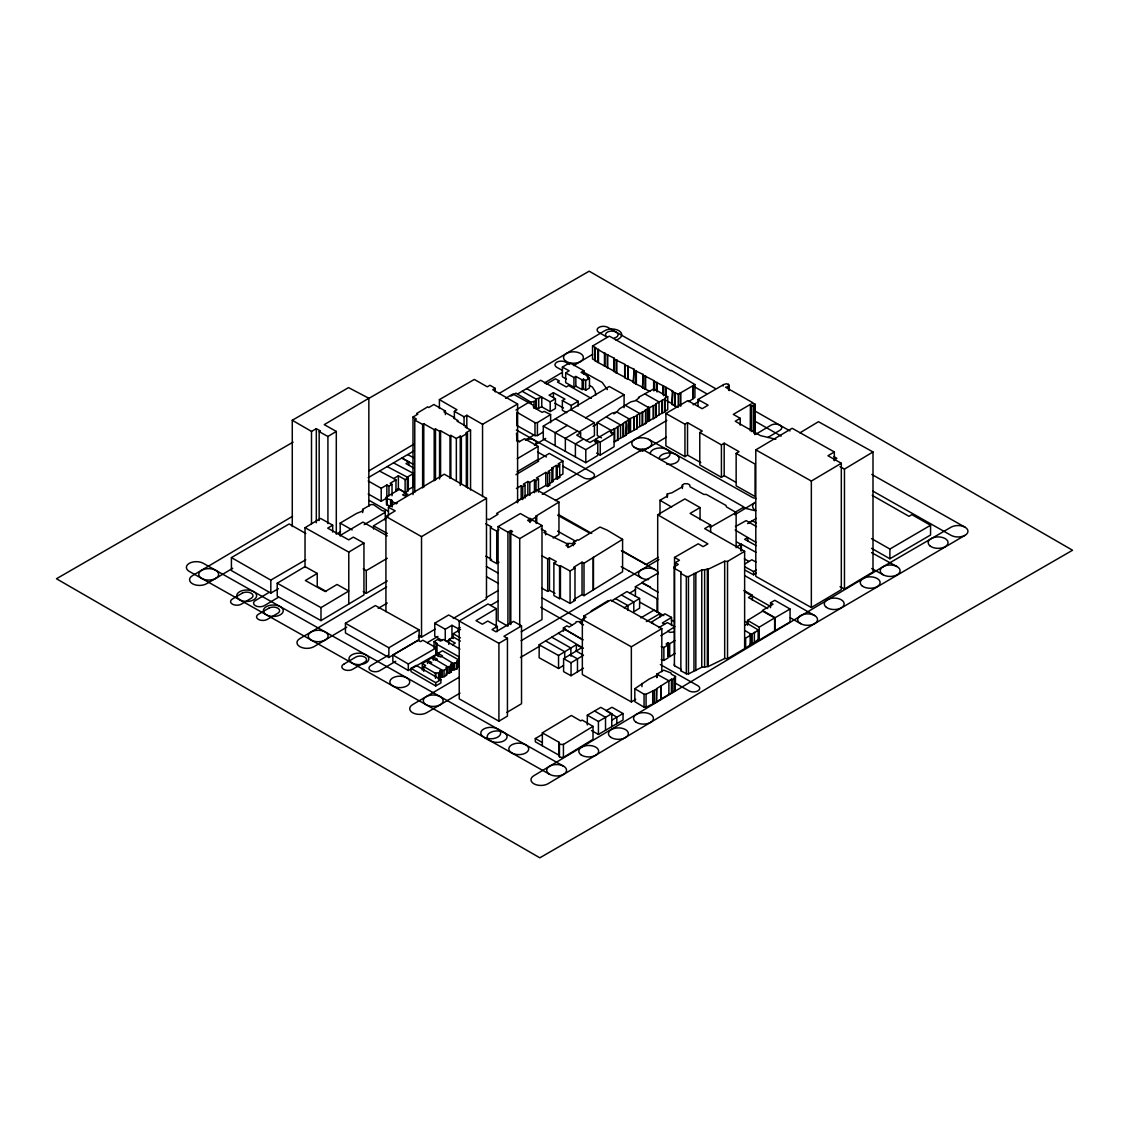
<?xml version="1.0" encoding="UTF-8"?>
<svg xmlns="http://www.w3.org/2000/svg" width="1129" height="1129" viewBox="0 0 1129 1129"><rect width="100%" height="100%" fill="white"/><g stroke="black" fill="none" stroke-linecap="round" stroke-linejoin="round"><path stroke-width="1.5" d="M657.699 514.753L707.911 543.868L703.099 546.634L698.202 543.797L674.535 557.401L679.446 560.252L675.241 562.679L678.275 564.444L674.323 566.702L674.422 568.437L680.886 571.951L680.858 573.433L686.319 576.524L688.464 576.623L701.758 570.004L708.165 569.256L708.165 666.547L724.677 658.517L727.528 658.701L744.632 648.625L744.632 551.347L704.679 528.612L710.635 525.112L690.073 513.413L700.051 507.57L684.866 498.919L657.699 514.753L657.699 612.045L663.781 615.573M708.165 666.547L701.758 667.281L688.464 673.914L686.319 673.815L680.858 670.711L680.886 669.229L674.422 665.715L674.323 663.993M744.914 625.24L747.61 623.617L758.138 629.897L754.341 632.988L750.164 634.357L750.164 644.08L752.168 643.939L758.138 639.621L759.252 640.129L774.635 630.871L774.635 617.902L762.682 611.128L747.61 620.385L747.61 625.24M362.663 512.622L362.663 509.391L370.919 504.607L373.487 504.621L382.025 510.548L385.271 511.324L385.257 512.312L364.201 524.632M456.977 662.384L451.092 664.064L451.332 665.715L445.997 667.564L446.548 668.707L444.078 670.259L440.07 670.88L440.451 678.769L440.07 677.358L444.078 676.737L446.548 675.198L445.997 674.041L451.332 672.192L451.092 670.541L456.977 668.862L457.174 660.832L458.755 659.929L442.469 650.727L438.108 653.324L438.108 656.57M456.977 668.862L457.174 660.832M740.215 425.139L740.215 418.309L733.3 414.385L750.404 404.38L751.716 406.003L755.061 404.888L754.807 403.942L751.914 403.392L752.958 402.799L725.552 387.247L728.741 386.555L728.53 384.368L726.526 383.761L723.153 384.664L723.223 385.935L722.306 385.37L697.99 399.483L697.99 406.313M530.912 403.392L531.082 402.319L515.911 393.132L510.985 396.053M656.697 674.323L657.868 675.001L649.189 679.037L634.808 688.704L634.808 701.673L644.066 707.191L646.07 707.206L656.471 702.196L656.626 688.648L671.43 679.235L672.997 679.333L675.495 676.469L671.275 674.126L671.021 672.969L663.697 670.146L656.697 674.323L656.697 677.569M656.471 702.196L656.626 688.648M657.699 599.076L635.415 586.685L641.794 582.959L650.516 587.32L641.949 582.381L657.007 573.786M657.699 612.045L639.734 602.166M542.343 732.834L559.053 742.289C558.178 744.844 563.569 745.069 564.867 743.574L593.007 726.37L582.183 720.09L580.743 720.909L571.33 715.461L542.343 732.834L542.343 745.803L559.053 755.259C558.178 757.827 563.569 758.039 564.867 756.543L593.007 739.34L593.007 726.37M656.626 701.617L675.17 690.75L675.495 676.469M624.718 377.636L624.718 364.667L624.718 377.636L627.795 379.316L627.795 366.346L633.99 369.211L633.411 382.491L633.99 369.211M627.795 379.316L628.091 366.022M435.427 678.162L435.427 673.307L440.451 672.277M604.467 353.292L595.209 347.944L595.209 360.913L614.035 371.131L614.035 358.161L604.467 353.292L604.467 366.262M692.74 385.793L692.74 398.763L694.914 397.535L694.914 384.566L678.247 394.219L678.247 407.188L672.037 404.507L672.63 391.043L663.485 385.935L663.485 395.658M672.037 404.507L672.63 391.043M449.991 478.371L449.991 436.048L450.852 435.385L456.342 438.489L460.251 436.133L461.38 436.796L461.38 484.426M397.239 503.167L396.35 503.83L391.297 500.98L391.297 505.848M414.766 492.385L414.766 420.087L416.361 419.028L413.002 417.024L417.772 414.174L416.657 413.51L427.665 406.849L428.794 407.527L433.861 404.521L445.39 411.055L445.39 414.583M674.902 640.538L669.68 643.728L667.846 642.81L666.11 643.939L668.072 644.941L668.072 657.911L663.866 660.437L661.185 659.661M458.289 631.972L458.289 628.726L460.18 627.512M682.382 488.532L682.382 485.004L684.414 483.706L687.547 483.734L689.664 484.821L690.045 486.726L703.804 494.417L706.373 494.446L726.046 505.482L726.441 506.893L736.136 512.495L736.136 547.734M531.082 402.319L536.402 400.47L536.021 399.073L522.148 391.269L517.449 394.049M522.727 486.613L521.175 485.696L521.175 498.665L522.727 499.582L522.727 486.613L525.056 485.145L523.362 484.158L527.85 481.476L529.826 482.478L534.454 479.726L536.021 480.474L538.477 479.091L538.477 492.075M549.287 483.706L552.885 481.575L551.898 480.996L551.898 468.027L556.244 465.43L556.244 478.4L557.218 478.978L557.218 466.009L559.688 464.471L558.418 463.723L562.919 461.041L549.287 453.421L537.418 460.392L538.66 461.154L515.925 474.702M557.218 478.978L559.688 477.44L559.688 464.471M454.366 418.422L454.366 411.379L456.977 409.756L439.407 399.624L439.407 408.444M744.999 630.603L751.025 634.188L751.011 644.588L745.648 647.905L745.648 638.181L751.011 634.851L750.164 634.357M566.448 379.048L562.397 376.832L562.397 367.108L569.651 362.734L583.834 370.679L581.082 372.387L588.11 376.239L588.11 379.485M697.99 399.483L708.123 405.17L702.182 408.712L687.801 400.64L665.898 413.468L665.898 445.899L684.95 456.638L684.95 424.208L687.533 422.683L702.28 431.038L699.782 432.534L699.782 464.965L721.417 477.327L721.417 444.897L724.183 443.189L739.029 451.656L736.15 453.406L736.15 485.837L755.061 496.506L755.061 464.075L736.15 453.406M721.417 477.327L724.183 475.619L724.183 443.189M434.072 648.131L434.072 641.639L437.544 639.536L440.493 641.117L443.245 639.423L452.517 644.772L455.283 643.064L448.806 639.55L448.806 644.419M611.593 600.953L626.962 591.568L639.607 598.441L639.607 608.178L633.792 611.749L633.792 602.011L639.607 598.441M535.88 522.995L535.88 516.165L536.712 516.616L532.098 519.439L529.938 518.267L529.995 522.473M541.186 528.979L545.632 531.406L543.868 532.479L567.986 544.178L565.939 545.434L569.129 547.17L575.338 543.359L573.391 542.287L573.391 545.702M653.522 623.575L651.137 622.319L664.925 613.795L671.515 617.394L662.384 622.996L664.501 624.252L667.394 622.629L674.846 626.722L667.733 631.196L669.977 632.367L673.561 631.986M616.829 723.675L616.829 717.183L606.146 710.663L611.96 707.262L623.039 713.542L623.039 720.02L598.426 734.457L591.483 730.534M535.88 516.165L558.954 502.08L536.783 489.972L496.619 513.455L498.03 514.231L489.083 519.707L487.883 519.058M553.182 538.025L558.954 534.497L558.954 502.08M573.391 542.287L577.554 539.747L578.443 540.226L600.007 527.06L607.021 530.08L622.587 539.352L622.587 571.782L584.003 595.675L582.042 594.602L573.659 599.725L574.986 600.43L574.986 568L573.659 567.294L582.042 562.186L584.003 563.244L622.587 539.352M541.61 588.082L547.678 591.398L547.678 558.968L549.47 557.881L556.357 561.635L553.873 563.131L553.873 595.562L559.575 598.68L560.436 598.144L560.436 565.714L570.089 570.992L574.986 568M559.575 598.68L559.575 566.25L560.436 565.714M547.678 591.398L549.47 590.312L549.47 557.881M560.436 598.144L570.089 603.422L574.986 600.43M745.112 563.865L751.801 559.772L755.978 562.059M745.225 570.272L753.593 574.816L753.593 571.584L756.261 569.947M753.593 574.816L756.261 573.179M405.113 479.627L398.368 475.789L398.368 488.758L405.113 492.597L405.113 479.627L408.303 477.68L387.176 466.573M405.113 492.597L408.303 490.649L408.303 477.68M543.289 431.998L537.418 435.568L534.991 435.639L517.026 425.591L516.884 412.212L534.991 422.669L537.418 422.599L550.627 414.569L550.627 422.683M485.738 523.743L491.609 526.947L490.395 527.695L490.395 560.111L496.732 563.569L496.732 531.138L498.947 529.797M496.732 563.569L498.947 562.228M755.287 502.363L734.852 514.725M591.201 610.944L608.164 600.642M563.484 665.461L558.545 668.467L539.154 657.755L539.154 644.786L565.248 629.036L563.427 627.95L566.899 625.847L569.143 627.018L575.832 622.799L576.143 621.656L580.842 621.599L580.659 623.321L583.51 624.887M756.303 518.409L747.61 523.588M558.545 668.467L558.545 655.497L576.369 644.701L581.717 647.721L563.597 658.673L563.597 671.642L571.048 675.735L583.481 668.227M667.846 642.81L667.846 655.78L669.68 656.697L674.902 653.522M650.699 722.32L548.087 783.695A9.935 5.73 0 0 1 534.045 783.879A9.935 5.73 0 0 1 533.735 775.778L883.033 566.73M588.11 376.239L587.094 376.804L589.479 378.229L589.479 387.953L585.711 390.225L583.467 388.884L582.169 389.618L575.846 386.189L573.955 387.233L565.671 382.632L565.671 372.909L569.143 370.792L562.397 367.108M385.92 611.706L385.92 516.475L395.206 510.844L388.447 507.302L388.447 516.122M373.53 529.078L373.53 525.832L386.019 518.239M601.489 437.883L597.269 435.498L597.269 422.514L611.735 413.285L616.801 411.958L619.567 408.74L630.801 401.882L635.472 400.71L639.127 397.789L638.407 397.394L653.804 388.856L667.719 396.716L667.719 409.686L664.727 411.464L664.727 398.495L664.727 411.464M596.549 453.039L600.233 455.114L600.233 442.145L614.063 433.762L609.279 431.109L595.322 439.379L595.322 442.61M600.233 455.114L614.063 446.731L614.204 428.794L617.662 427.341L617.662 440.31L617.662 427.341M490.395 560.111L491.609 559.377M433.31 660.225L433.31 656.993L436.796 654.862L440.592 656.965L442.469 655.921L438.108 653.324M571.203 410.349L571.203 405.48L578.175 401.261L540.65 380.261L522.148 391.269M427.524 663.471L427.524 660.225L431.433 657.868L435.653 660.211L437.389 659.237L433.31 656.993M571.048 675.735L571.048 662.765L583.481 655.257L576.199 651.052M327.918 523.602L327.918 436.486L336.301 431.433L324.249 424.631L368.844 398.269L368.844 506.286M515.967 410.053L528.485 402.531L533.198 405.184L533.551 407.259L542.132 412.353L544.15 411.379L550.627 414.569M555.426 418.817L580.631 432.802L576.707 435.159L589.959 442.497L593.713 440.239L597.777 442.497L597.777 455.467L585.796 462.678L543.289 439.096L543.289 426.127L609.251 386.471L624.083 394.713L624.083 407.682M567.266 425.393L555.129 432.689L555.129 445.659M545.716 438.419L534.398 445.179A6.294 3.627 0 0 0 534.271 440.042A6.294 3.627 0 0 0 525.38 440.127L533.65 435.201M570.822 409.573L585.669 417.801L624.083 394.713M593.05 426.325L597.481 423.671M613.739 413.891L616.702 412.113M585.796 462.678L585.796 449.695L597.777 442.497M799.911 432.859L818.454 421.71L872.999 451.953L872.999 571.937L844.464 589.098L840.032 586.628M834.006 460.011L836.857 458.289L833.809 456.61M844.464 589.098L844.464 469.114L872.999 451.953M747.61 620.385L759.252 627.159L774.635 617.902M814.771 623.547L650.657 722.348M466.333 487.234L466.333 432.562L470.553 430.05L465.204 427.044L466.362 426.381L457.09 421.202L458.106 420.623L453.745 418.21L454.62 417.716L443.937 411.859L445.39 411.055M585.711 390.225L585.711 380.487L589.479 378.229M577.498 431.066L565.347 438.362L565.347 451.332M579.022 431.913L594.418 422.669L585.669 417.801M583.622 438.983L575.395 443.923L575.395 456.892M586.022 440.677L594.418 435.639L594.418 422.669M755.894 434.228L770.909 425.224A6.294 3.627 0 0 1 779.8 425.125A6.294 3.627 0 0 1 779.956 430.262L767.805 437.544M658.743 627.696L664.501 624.252M661.185 646.691L663.866 647.467L668.072 644.941M305.028 567.464L305.028 527.695L320.551 518.423L332.674 525.183L332.674 532.098M332.674 525.183L327.706 528.146L348.72 539.874L353.321 537.136L363.947 543.063L363.947 594.941L320.989 620.611L277.226 596.183L277.226 583.213L305.028 566.603L317.235 573.419L317.235 586.403L326.366 591.497M348.776 604.001L348.776 552.109L363.947 543.063M317.235 573.419L305.366 580.518L325.152 591.568L337.035 584.469L348.776 591.031L320.989 607.642L320.989 620.611M637.095 415.641L637.095 428.625L637.095 415.641L628.472 419.24L628.472 432.209L629.22 432.619L629.22 419.649L628.472 419.24M628.472 432.209L629.601 431.546L629.601 418.577M524.858 496.224L527.85 494.446L527.85 481.476M311.054 632L386.584 586.953M346.702 627.216L313.989 646.649A9.935 5.73 0 0 1 299.961 646.734A9.935 5.73 0 0 1 299.806 638.619L311.096 631.972M378.229 608.404L387.261 603.027M422.288 670.118L422.288 663.64L426.353 661.199L442.328 670.287L442.328 676.779M583.862 619.468L583.862 616.025L610.662 600.035L661.82 628.627L661.82 671.699M583.862 616.025L586.007 617.224L582.338 619.412L582.338 674.535L631.351 701.928L631.351 646.804L661.82 628.627M660.761 635.683L668.015 631.365M631.351 701.928L635.712 699.331M292.51 516.306L192.452 575.663A9.935 5.73 0 0 0 192.48 583.764A9.935 5.73 0 0 0 206.522 583.749L215.738 578.415M369.183 470.737L414.188 443.979M498.962 393.569L604.707 330.712A9.935 5.73 0 0 1 618.748 330.614A9.935 5.73 0 0 1 618.904 338.728L616.166 340.337M215.837 578.358L232.729 568.296M544.517 382.943L562.411 372.302M592.626 354.337L573.8 365.542M268.956 592.485L255.323 600.6A6.294 3.627 0 0 0 255.45 605.737A6.294 3.627 0 0 0 264.341 605.666L277.974 597.551M647.75 407.724L648.554 408.176L648.554 421.145L647.75 420.694L647.75 407.724L648.667 407.174L649.514 407.668L649.514 420.637L648.667 420.143L648.667 407.174M551.898 468.027L552.885 468.606L548.087 471.442L549.64 472.359L549.64 485.329L547.621 486.472L547.621 473.503L545.787 472.416L536.374 478.004L538.477 479.091M647.75 420.694L648.667 420.143M559.913 475.803L562.919 474.011L562.919 461.041M551.898 480.996L556.244 478.4M537.714 490.184L545.787 485.385L545.787 472.416M834.331 451.953L827.952 455.749L841.317 463.257L841.317 589.719L811.342 607.529L755.795 576.354L755.795 449.878L792.135 428.286L834.331 451.953L834.331 460.745M448.806 639.55L453.166 636.954L460.434 641.117M811.342 607.529L811.342 481.053L841.317 463.257M368.167 477.694L379.527 471.061L393.725 478.541L398.368 475.789M396.053 490.127L398.368 488.758M388.447 507.302L444.29 474.194L486.486 498.355L486.486 598.878L453.251 618.466M665.221 398.777L655.766 403.872L656.372 417.18L655.766 403.872M617.055 439.971L623.476 436.57L623.476 423.601C630.815 412.805 623.18 456.582 626.299 421.936M516.405 488.532L521.175 485.696M655.766 416.841L661.975 413.186L661.975 400.202M623.476 436.57L626.299 434.905M661.975 413.186L665.221 411.746M516.405 501.502L521.175 498.665M542.301 494.304L666.844 420.397M693.121 404.803L698.809 401.43M666.336 437.135L642.33 451.332M442.258 640.524L434.736 636.206L434.736 623.236L448.665 614.98L460.195 621.26M445.263 640.623L445.263 629.276L451.953 625.311L458.289 628.726M496.294 608.616L476.015 620.654L482.379 624.224L487.756 621.035L497.324 626.426L492.018 629.573L495.984 631.803L513.526 621.402L521.527 625.903L503.957 636.319L507.443 638.294L507.443 716.111L498.919 721.177L459.221 698.865L459.221 621.035L488.01 603.959L496.294 608.616L496.294 627.639M446.604 641.455L450.626 639.07M498.919 721.177L498.919 643.347L507.443 638.294M624.21 607.839L633.792 602.011L621.458 594.983M506.879 712.413L521.527 703.734L521.527 625.903M611.763 720.189L623.039 713.542M814.729 623.575L964.801 535.456M505.594 398.325L512.947 393.979L528.485 402.531M368.209 493.952L381.207 501.276L381.207 488.307L386.852 484.976L388.969 486.077L392.017 484.369L392.017 495.716M381.207 501.276L386.852 497.945L386.852 484.976M337.627 533.452L340.605 531.703M517.195 458.755L538.067 446.407L524.59 438.701L519.665 441.467L518.112 440.55M517.195 471.724L538.067 459.376L538.067 446.407M636.488 415.303L645.647 410.533L645.647 423.516L645.647 410.533M645.082 410.222L648.554 408.176M664.727 398.495L667.719 396.716M617.055 426.988L623.476 423.601M649.514 407.668L656.372 404.21M611.339 433.719L611.339 430.474L614.204 428.794M636.488 428.286L645.647 423.516M645.082 423.192L648.554 421.145M629.601 431.546L630.532 432.068L637.095 428.625M649.514 420.637L653.169 418.478L653.169 405.509M345.446 623.25L375.378 605.553L419.127 629.883L419.127 639.607L388.87 657.487L345.446 632.974L345.446 623.25L388.87 647.764L419.127 629.883M658.87 559.518L521.146 640.693M379.527 471.061L413.539 451.148M595.787 360.588L592.542 358.994L592.542 346.024L609.364 336.132L670.612 370.764L671.332 370.354L694.914 384.566M340.182 536.077L340.182 523.108L356.552 513.455L362.748 510.957L362.663 509.391M550.19 401.825L541.765 397.14L536.021 399.073L536.021 408.797L541.765 406.877L550.19 411.563L550.19 401.825L555.426 398.749L549.089 395.15L553.436 392.723L564.966 399.087L562.355 400.541L562.355 410.264L566.772 412.734M550.19 411.563L555.426 408.486L555.426 398.749M418.563 635.486L421.526 637.165L421.526 536.628L486.486 498.355M625.805 421.653L629.22 419.649M625.805 434.637L629.22 432.619M653.169 418.478L656.372 417.18M614.204 441.764L617.662 440.31M388.249 655.286L370.792 665.574A6.294 3.627 0 0 0 370.876 670.711A6.294 3.627 0 0 0 379.767 670.654L395.729 661.255M418.379 637.532L421.399 635.754M486.19 597.58L498.256 590.481M421.526 637.165L435.131 629.149M427.369 642.613L437.925 636.403M490.663 605.327L498.199 600.896M459.221 677.188L412.565 704.651A9.935 5.73 0 0 0 412.649 712.752A9.935 5.73 0 0 0 426.691 712.709L460.053 693.093M520.427 657.501L539.775 646.098M579.614 622.615L583.622 620.258M629.615 593.148L635.641 589.592M708.165 569.256L724.677 561.226L727.528 561.423L744.632 551.347M542.343 745.803L535.315 741.781L535.315 738.549L542.597 734.259M461.38 436.796L467.462 433.226L466.333 432.562M393.725 478.541L395.969 479.881L390.168 483.283L392.017 484.369M408.303 490.649L407.315 490.071L413.793 486.571M340.45 535.301L362.988 522.078L387.233 535.88M363.256 591.582L366.276 593.289L366.276 570.597L387.303 558.262M688.45 401.599L693.008 398.918L693.008 385.949M366.276 593.289L387.303 580.955M509.955 623.617L509.955 533.057L512.594 531.519L510.802 530.503L507.923 532.196L507.923 626.242L498.087 620.654L498.087 526.622L520.384 513.54L529.995 519.001L527.638 520.37L529.868 521.64L532.479 520.116L541.991 525.535L541.991 619.567L521.203 631.774M555.341 500.599L642.584 449.413L743.997 507.048L734.979 512.34M519.721 625.678L519.721 538.604L541.991 525.535M740.215 418.309L735.247 421.23L760.48 435.639L775.821 439.223M684.95 456.638L687.533 455.114L687.533 422.683M658.263 557.345L646.225 564.415L622.008 550.642M587.32 715.207L600.783 707.347L611.763 713.697L598.426 721.487L587.32 715.207L587.32 724.945M883.09 566.702L951.253 527.074A9.935 5.73 0 0 1 965.168 527.271A9.935 5.73 0 0 1 965.055 535.315A9.935 5.73 0 0 1 951.14 535.386L872.886 491.115M546.323 384.1L555.412 378.808L559.349 380.981L557.472 382.039L566.321 386.965L568.649 385.511L591.286 398.368M743.898 590.467L752.366 595.293L748.485 597.551L767.692 608.503M770.528 607.642L770.528 602.787L774.79 600.303L790.06 609.011L790.06 621.98L775.129 630.688L775.129 617.718L790.06 609.011M871.56 548.327L889.892 558.77L889.892 549.047L930.564 525.267L911.907 514.641L909.014 516.334L872.265 495.391M889.892 558.77L930.564 534.991L930.564 525.267M278.411 588.675L270.819 593.106L231.417 570.568L231.417 557.599L289.151 523.969L305.804 533.509M270.819 593.106L270.819 580.123L305.747 559.772M659.999 514.387L659.999 500.288L667.549 495.899L667.31 493.923L671.896 492.808L682.636 486.655L682.382 485.004M453.166 638.577L453.166 633.708L460.547 629.417M748.682 522.939L752.38 520.794L756.162 522.953M292.27 526.551L292.27 420.27L348.536 387.614L368.844 398.269M392.85 654.975L418.069 640.383L420.454 641.639L422.909 640.256L436.274 647.877L436.274 654.354L408.303 670.499L392.85 661.453L392.85 654.975L408.303 664.007L408.303 670.499M646.338 621.543L659.971 613.654L653.987 610.154L640.792 617.888M293.046 442.145L56.45 578.754L539.817 857.814L1072.55 550.246L589.183 271.186L367.842 398.974M439.407 399.624L474.335 379.443L487.248 386.81L490.014 385.257L495.194 388.348L495.194 391.876M454.366 411.379L464.061 416.813L466.813 415.274L482.549 424.306L517.604 404.041L517.604 502.8M408.303 664.007L436.274 647.877M411.012 668.34L416.192 665.362L440.903 679.729L440.903 682.974L435.709 685.938L411.012 671.586L411.012 668.34L435.709 682.692L435.709 685.938M435.709 682.692L440.903 679.729M710.127 527.342L736.136 512.495M625.156 377.396L613.611 371.37L614.035 358.161M616.138 373.036L616.138 360.066L625.156 364.427M386.273 497.141L387.219 498.891L390.62 499.738L390.62 506.229L386.527 504.621L386.273 497.141L399.468 489.28L405.918 492.95L405.918 496.195M643.121 387.445L635.937 384.001L635.937 371.032L643.121 374.461L642.542 387.769L643.121 374.461M414.766 420.087L422.627 424.433L423.784 423.784L434.199 429.641L435.498 428.907L439.562 431.334L439.562 478.95M423.784 671.402L423.784 666.533L425.661 665.475L422.288 663.64M430.149 663.471L431.744 662.568L427.524 660.225M457.174 667.31L458.755 666.42L458.755 656.683L436.133 643.883L436.133 653.606L438.673 655.046M736.785 546.746L741.386 544.234L755.978 552.321M495.194 388.348L492.752 389.731L517.604 404.041M439.562 431.334L440.578 430.77L449.991 436.048M547.621 473.503L549.64 472.359M292.27 420.27L311.505 431.405L316.318 428.695L320.453 430.925L319.168 431.645L319.168 520.511M408.867 465.204L408.867 461.973L405.974 463.582L413.694 468.013M405.918 492.95L402.587 494.827L404.563 495.829L407.738 494.05M436.133 643.883L437.008 643.403L437.008 653.126L436.133 653.606M634.808 688.704L644.066 694.222L646.07 694.236L656.471 689.226M565.671 372.909L573.955 377.509L575.846 376.451L582.169 379.88L583.467 379.161L585.711 380.487M735.402 526.608L746.156 520.596L756.458 526.608M642.542 374.8L654.354 380.84L654.354 390.563M653.649 390.789L653.649 381.066L663.485 385.935M642.542 387.769L650.008 391.382M672.037 391.523L678.247 394.219M391.297 500.98L392.172 500.5L392.172 506.977M653.649 381.066L654.354 380.84M756.289 498.538L752.93 497.706L667.041 449.568M743.418 507.824L755.216 510.745M390.62 499.738L392.172 500.5M592.542 346.024L595.787 347.619M413.793 473.601L393.499 462.876M407.696 454.578L413.68 457.753M628.091 378.991L633.99 382.181M624.718 364.667L627.795 366.346M549.47 590.312L554.974 593.304M745.225 567.026L753.593 571.584M490.395 527.695L496.732 531.138M541.61 555.651L547.678 558.968M553.873 563.131L559.575 566.25M485.738 556.174L490.141 558.573M896.99 566.56L871.56 552.645M883.33 574.873L871.743 568.536M756.19 545.646L744.66 539.323L747.821 537.559L756.218 542.456M373.53 525.832L387.303 533.41M563.597 658.673L571.048 662.765M554.875 403.251L563.512 408.021M319.168 431.645L327.918 436.486M539.154 644.786L558.545 655.497M840.032 466.644L844.464 469.114M569.778 364.455L565.615 362.141A6.294 3.627 0 0 0 556.724 362.254A6.294 3.627 0 0 0 556.907 367.391L562.454 370.453M582.86 371.709L602.194 382.435L607.402 389.632M589.409 385.412L592.429 387.092L595.279 391.622L595.675 395.249M648.653 439.35L667.07 449.568M634.893 447.62L640.947 450.965M585.796 449.695L543.289 426.127M644.828 563.879L621.416 550.811M628.825 570.893L641.54 577.977M964.914 527.13L871.842 474.462M744.364 558.869L748.823 561.367M557.726 515.29L589.62 533.071M644.857 563.893L655.342 569.736M557.599 531.152L575.818 541.327M413.228 464.287L401.811 457.993L408.867 461.973M365.768 654.749L497.663 728.967A9.935 5.73 0 0 1 497.861 737.068A9.935 5.73 0 0 1 483.819 737.181L311.279 640.101M562.355 400.541L571.203 405.48M516.348 430.022L592.542 472.656A6.294 3.627 0 0 1 592.683 477.793A6.294 3.627 0 0 1 583.792 477.877L562.905 466.178M516.546 440.239L519.538 441.919M537.475 451.953L546.45 456.977M621.232 566.659L628.797 570.879M582.338 619.412L631.351 646.804M348.776 552.109L305.028 527.695M277.226 583.213L320.989 607.642M755.795 449.878L811.342 481.053M526.594 388.616L541.765 397.14L541.765 406.877M570.568 613.95L541.991 597.834M459.221 621.035L498.919 643.347M665.898 413.468L684.95 424.208M616.801 411.958L629.065 418.887L629.065 431.857M615.503 598.638L628.006 605.581L628.006 610.45M368.209 480.982L381.207 488.307M369.31 500.472L388.418 511.254M486.387 566.49L498.326 573.222M582.437 620.64L570.582 613.95M660.338 664.558L697.849 685.712A6.294 3.627 0 0 1 697.948 690.849A6.294 3.627 0 0 1 689.057 690.906L675.184 683.087M486.557 576.736L498.51 583.467M540.777 607.303L572.29 625.071M570.117 654.721L577.483 658.87L577.483 671.854M363.256 568.889L366.276 570.597M365.81 654.778L203.234 563.272A9.935 5.73 0 0 0 189.206 563.371A9.935 5.73 0 0 0 189.362 571.472L311.265 640.087M644.984 393.993L659.054 401.938L659.054 414.907M635.966 400.414L648.3 407.4L648.3 420.369M625.593 405.48L639.663 413.426L639.663 426.409M687.533 455.114L700.813 462.636M606.471 416.996L620.527 424.941L620.527 437.925M597.269 422.514L611.339 430.474M595.322 439.379L600.233 442.145M385.92 516.475L421.526 536.628M551.756 637.193L570.893 648.032L570.893 656.132M504.084 732.58L563.569 766.168M549.682 774.353L490.198 740.779A32.713 18.883 0 0 1 481.617 735.332A9.935 5.73 0 0 1 483.635 729.066A9.935 5.73 0 0 1 494.431 727.753A32.713 18.883 0 0 1 504.07 732.58M715.264 388.447L607.825 327.368A6.294 3.627 0 0 0 598.934 327.396A6.294 3.627 0 0 0 599.005 332.533L607.388 337.303A6.294 3.627 0 0 1 607.938 331.855A6.294 3.627 0 0 1 617.224 332.886A6.294 3.627 0 0 1 614.247 338.065M754.059 410.504L789.99 430.925M694.49 386.824L706.444 393.626M754.341 420.849L781.155 436.104M666.152 400.329L672.63 404.013M558.432 514.514L591.737 533.438M509.955 533.057L519.721 538.604M498.087 526.622L507.923 532.196M545.603 640.905L564.712 651.743L564.712 658.221M871.56 538.604L889.892 549.047M724.183 475.619L736.052 482.393M744.745 575.635L814.588 615.503M744.533 591.638L770.472 606.442M790.314 617.775L800.63 623.66M775.129 617.718L762.385 610.45L773.055 604.227L770.528 602.787M745.267 621.486L748.301 623.208M340.182 523.108L352.163 529.938M453.166 633.708L460.434 637.871M699.782 432.534L721.417 444.897M231.417 557.599L270.819 580.123M535.315 738.549L542.343 742.557M434.736 623.236L445.263 629.276M671.388 619.976L674.436 621.74M659.999 500.288L671.614 507.048M594.56 710.988L605.525 717.352L605.525 730.322M423.784 666.533L435.427 673.307M650.078 587.56L658.32 592.358M582.959 639.889L564.81 629.29L582.705 639.748M737.082 542.132L740.934 544.404L740.934 550.896M452.517 644.772L459.926 649.133M548.087 484.412L549.64 485.329M545.787 485.385L547.621 486.472M558.418 476.692L559.688 477.44M558.29 633.256L583.397 648.215M436.147 659.943L447.79 666.872L447.79 673.364M633.411 369.522L635.937 371.032M633.411 382.491L635.937 384.001M735.148 529.995L747.821 537.559L747.821 540.791M750.164 644.08L751.011 644.588M434.072 641.639L437.008 643.403M441.58 656.415L453.082 663.344L453.082 669.822M556.244 465.43L557.218 466.009M613.611 358.401L616.138 360.066M516.461 433.197L517.138 441.256M759.252 627.159L759.252 640.129M758.138 629.897L758.138 639.621M755.061 404.888L755.061 433.903M754.807 403.942L754.807 434.665M754.37 632.169L754.341 642.711M753.706 405.791L753.706 433.084M752.366 595.293L752.366 600.148M752.168 634.202L752.168 643.939M751.716 406.003L751.716 431.603M750.404 404.38L750.291 430.855M741.386 544.234L741.386 550.726M729.263 385.483L729.263 390.606M728.741 386.555L728.741 389.971M728.53 384.368L728.53 389.491M727.528 561.423L727.528 658.701M724.677 561.226L724.677 658.517M710.635 525.112L710.635 532.069M707.347 568.706L707.347 665.983M704.623 570.018L704.623 667.295M701.758 570.004L701.758 667.281M700.051 507.57L700.051 519.735M695.831 573.32L695.831 670.598M693.982 573.391L693.982 670.668M688.464 576.623L688.464 673.914M686.319 576.524L686.319 673.815M680.843 393.09L680.843 406.059M680.886 571.951L680.858 670.711M680.138 392.85L680.138 405.819M675.241 562.679L675.241 567.887M675.156 392.709L675.156 405.692M675.17 677.781L675.17 690.75M674.916 677.132L674.916 690.101M674.563 393.033L674.563 406.017M674.535 557.401L674.535 654.679M674.323 566.702L674.422 665.715M672.997 679.333L672.997 692.303M671.515 617.394L671.515 625.508M671.43 679.235L671.43 692.204M669.68 643.728L669.68 656.697M668.89 693.742L668.89 680.773L656.965 674.225L656.965 677.471M667.31 493.923L667.31 497.452M666.152 387.36L666.152 397.098M665.433 387.769L665.433 395.87M663.866 647.467L663.866 660.437M662.906 386.259L662.906 394.374M662.398 400.442L662.398 413.412M661.114 686.305L661.114 699.274M660.987 685.726L660.987 698.696M659.971 613.654L659.971 616.886M657.036 382.265L657.036 391.989M657.05 599.231L657.05 612.2M656.457 382.576L656.457 390.69M654.312 690.44L654.312 703.409M653.691 405.805L653.691 418.774M652.731 690.666L652.731 703.649M646.07 694.236L646.07 707.206M645.647 375.971L645.647 388.955M645.068 376.296L645.068 389.265M644.066 694.222L644.066 707.191M642.683 412.283L642.683 425.252M642.133 411.986L642.133 424.956M641.949 683.412L641.949 686.658M636.361 370.792L636.361 383.761M635.415 586.685L635.415 596.408M634.272 417.321L634.272 430.29M633.891 417.109L633.891 430.078M630.532 419.099L630.532 432.068M623.123 423.417L623.123 436.387M616.857 359.657L616.857 372.626M614.698 429.076L614.698 442.046M611.763 713.697L611.763 726.667M607.712 354.562L607.712 367.532M607.289 354.802L607.289 367.772M604.918 352.883L604.918 365.867M598.455 349.2L598.455 362.169M598.426 721.487L598.426 734.457M597.862 349.524L597.862 362.494M595.209 347.944L595.209 360.913M593.459 557.472L593.459 589.888M593.205 557.317L593.205 589.747M584.003 563.244L584.003 595.675M583.834 370.679L583.834 373.925M583.467 379.161L583.467 388.884M582.169 379.88L582.169 389.618M582.042 562.186L582.042 594.602M580.631 432.802L580.631 437.657M578.175 401.261L578.175 406.13M576.369 644.701L576.369 651.193M575.846 376.451L575.846 386.189M573.955 377.509L573.955 387.233M570.089 570.992L570.089 603.422M567.986 544.178L567.986 547.593M563.427 627.95L563.427 631.196M563.427 744.378L563.427 757.347M559.448 743.856L559.448 756.825M559.053 742.289L559.053 755.259M558.418 463.723L558.418 466.954M553.436 392.723L553.436 397.591M552.885 468.606L552.885 481.575M545.632 531.406L545.632 534.821M538.731 398.847L538.731 408.585M537.418 422.599L537.418 435.568M536.712 516.616L536.712 523.447M536.402 400.47L536.402 408.571M536.021 480.474L536.021 491.821M534.991 422.669L534.991 435.639M534.454 479.726L534.454 492.696M534.073 401.938L534.073 408.416M529.826 482.478L529.826 495.448M525.056 485.145L525.056 498.115M517.026 412.621L517.026 425.591M510.802 530.503L510.802 624.549M497.324 626.426L497.324 631.605M482.549 424.306L482.549 496.619M470.553 430.05L470.553 490M467.462 433.226L467.462 487.897M466.813 415.274L466.813 427.623M464.061 416.813L464.061 425.633M460.251 436.133L460.251 485.512M456.342 438.489L456.342 480.813M454.677 663.344L454.677 669.836M452.39 663.33L452.39 669.807M451.953 625.311L451.953 638.28M451.332 665.715L451.332 672.192M451.092 664.064L451.092 670.541M450.852 435.385L450.852 477.722M449.455 666.759L449.455 673.251M447.169 666.9L447.169 673.392M446.548 668.707L446.548 675.198M444.078 670.259L444.078 676.737M441.072 670.316L441.072 676.793M440.578 430.77L440.578 476.621M440.07 670.88L440.07 677.358M438.574 673.336L438.574 679.813M435.738 672.983L435.738 677.837M435.498 428.907L435.498 480.051M434.199 429.641L434.199 480.785M423.784 423.784L423.784 487.276M422.627 424.433L422.627 487.926M413.524 486.43L413.524 473.46L407.315 477.101L407.315 490.071M413.002 417.024L413.002 494.615M395.969 479.881L395.969 491.228M388.969 486.077L388.969 495.8M388.87 647.764L388.87 657.487M387.219 498.891L387.219 505.369M385.271 511.324L385.257 520.413M336.301 431.433L336.301 534.243M316.318 428.695L316.318 522.783M311.505 431.405L311.505 523.743M648.611 579.586A9.935 5.73 0 0 1 638.506 573.941A9.935 5.73 0 0 1 648.3 568.127A9.935 5.73 0 0 1 658.362 573.786M755.809 510.534A9.935 5.73 0 0 1 755.315 502.349M650.233 453.816A9.935 5.73 0 0 1 659.971 447.973A9.935 5.73 0 0 1 670.09 453.59A9.935 5.73 0 0 1 660.338 459.432M659.209 458.755A9.935 5.73 0 0 1 669.836 452.955A9.935 5.73 0 0 1 678.938 459.559A9.935 5.73 0 0 1 666.759 464.231M567.337 543.458A18.431 10.641 0 0 1 572.318 543.656A18.36 10.598 0 0 1 573.984 543.91M242.185 593.219L232.348 599.062A6.294 3.627 0 0 0 232.475 604.198A6.294 3.627 0 0 0 241.366 604.128L251.202 598.285A6.294 3.627 0 0 0 251.075 593.148A6.294 3.627 0 0 0 242.185 593.219M344.359 663.81L343.625 664.233A6.294 3.627 0 0 0 343.71 669.37A6.294 3.627 0 0 0 352.601 669.328L364.738 662.201A6.294 3.627 0 0 0 364.667 657.064A6.294 3.627 0 0 0 355.776 657.106L344.359 663.81M268.871 608.178L258.386 614.275A6.294 3.627 0 0 0 258.428 619.412A6.294 3.627 0 0 0 267.319 619.384L277.79 613.287A6.294 3.627 0 0 0 277.762 608.15A6.294 3.627 0 0 0 268.871 608.178M565.657 361.082A9.935 5.73 0 0 0 582.677 359.643A9.935 5.73 0 0 0 572.008 351.853A9.935 5.73 0 0 0 565.657 361.082M200.906 577.907A9.935 5.73 0 0 0 217.925 576.496A9.935 5.73 0 0 0 207.299 568.691A9.935 5.73 0 0 0 200.906 577.907M310.39 639.536A9.935 5.73 0 0 0 327.41 638.111A9.935 5.73 0 0 0 316.769 630.321A9.935 5.73 0 0 0 310.39 639.536M799.854 623.166A9.935 5.73 0 0 0 816.86 621.67A9.935 5.73 0 0 0 806.106 613.922A9.935 5.73 0 0 0 799.854 623.166M930.296 546.154A9.935 5.73 0 0 0 947.33 544.785A9.935 5.73 0 0 0 936.76 536.952A9.935 5.73 0 0 0 930.296 546.154M826.414 607.36A9.935 5.73 0 0 0 843.434 605.934A9.935 5.73 0 0 0 832.779 598.144A9.935 5.73 0 0 0 826.414 607.36M862.387 586.092A9.935 5.73 0 0 0 879.406 584.681A9.935 5.73 0 0 0 868.78 576.877A9.935 5.73 0 0 0 862.387 586.092M635.782 721.981A9.935 5.73 0 0 0 652.774 720.429A9.935 5.73 0 0 0 641.949 712.709A9.935 5.73 0 0 0 635.782 721.981M580.941 754.765A9.935 5.73 0 0 0 597.961 753.339A9.935 5.73 0 0 0 587.306 745.535A9.935 5.73 0 0 0 580.941 754.765M610.62 737.166A9.935 5.73 0 0 0 627.639 735.727A9.935 5.73 0 0 0 616.984 727.937A9.935 5.73 0 0 0 610.62 737.166M633.948 447.013A9.935 5.73 0 0 0 650.981 445.63A9.935 5.73 0 0 0 640.397 437.798A9.935 5.73 0 0 0 633.948 447.013M238.896 599.301A9.935 5.73 0 0 0 255.916 597.876A9.935 5.73 0 0 0 245.275 590.072A9.935 5.73 0 0 0 238.896 599.301M882.441 574.322A9.935 5.73 0 0 0 899.432 572.784A9.935 5.73 0 0 0 888.608 565.064A9.935 5.73 0 0 0 882.441 574.322M265.527 614.275A9.935 5.73 0 0 0 282.546 612.849A9.935 5.73 0 0 0 271.906 605.059A9.935 5.73 0 0 0 265.527 614.275M425.407 704.256A9.935 5.73 0 0 0 442.427 702.845A9.935 5.73 0 0 0 431.814 695.041A9.935 5.73 0 0 0 425.407 704.256M548.877 773.845A9.935 5.73 0 0 0 565.883 772.335A9.935 5.73 0 0 0 555.115 764.601A9.935 5.73 0 0 0 548.877 773.845M392.003 685.458A9.935 5.73 0 0 0 409.023 684.047A9.935 5.73 0 0 0 398.382 676.243A9.935 5.73 0 0 0 392.003 685.458M351.077 662.427A9.935 5.73 0 0 0 368.096 661.015A9.935 5.73 0 0 0 357.456 653.211A9.935 5.73 0 0 0 351.077 662.427M510.957 752.436A9.935 5.73 0 0 0 527.991 751.025A9.935 5.73 0 0 0 517.364 743.221A9.935 5.73 0 0 0 510.957 752.436M489.337 740.215A9.935 5.73 0 0 0 506.356 738.803A9.935 5.73 0 0 0 495.73 730.999A9.935 5.73 0 0 0 489.337 740.215"/></g></svg>
